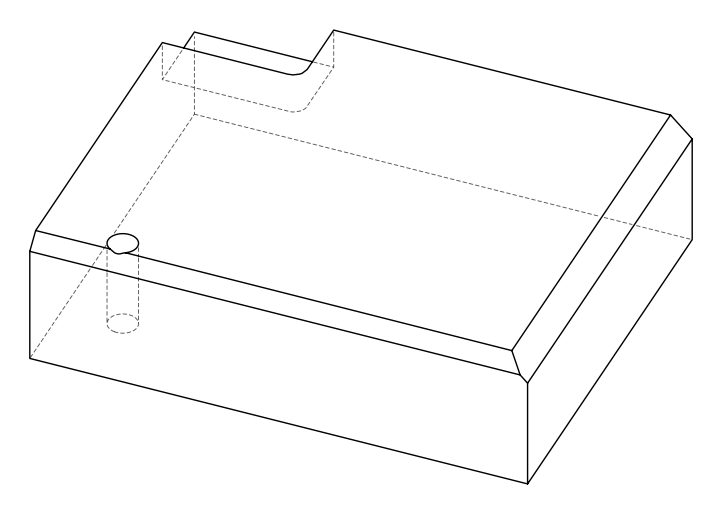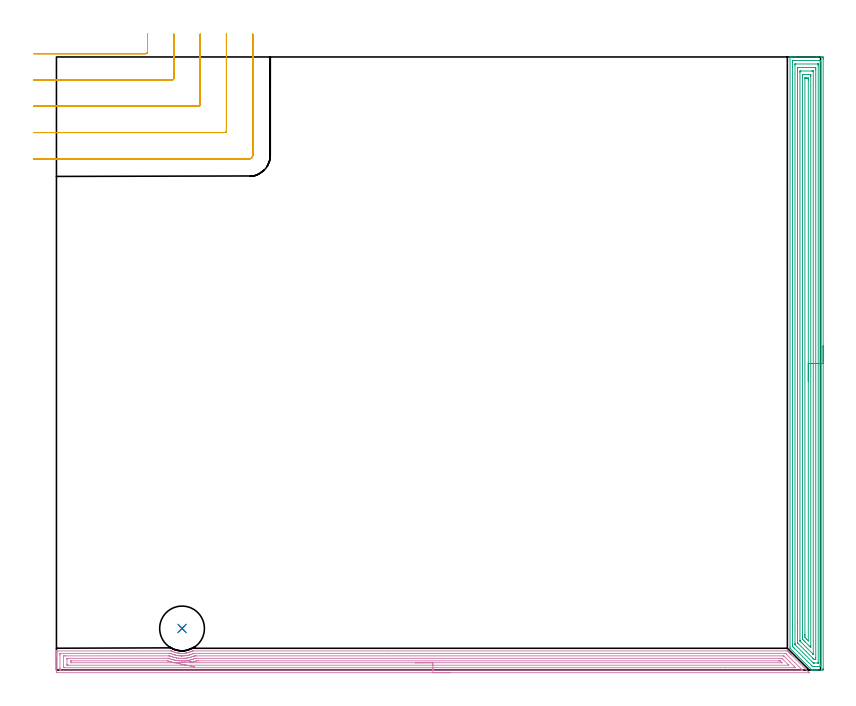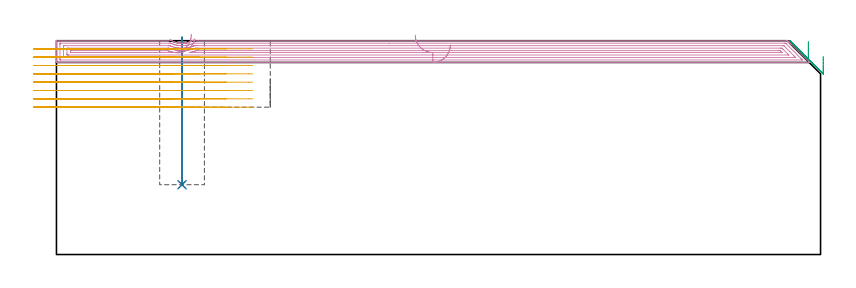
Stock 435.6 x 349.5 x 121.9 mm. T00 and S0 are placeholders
(PLAN: 5 operations, 3 tool changes, 49.6 min)
(1 INDEXABLE_INSERT_DRILL_BLIND_HOLE_FROM_SOLID | STEP1POCKET | NXT0302_004 | 0.34 min | 17476 mm3)
(2 DRILL_TO_ENLARGE_BLIND_HOLE | STEP1POCKET | UGT0301_379 | 0.34 min | 24407 mm3)
(3 AREA_MILL | FG_CHAMFER_SURFACE | UGT0205_001 | 19.67 min | 62416 mm3)
(4 AREA_MILL_1 | FG_CHAMFER_SURFACE_1 | UGT0205_001 | 17.23 min | 32351 mm3)
(5 MILL_CORNER_NOTCH_RECTANGULAR | CORNER_NOTCH_RECTANGULAR | UGT0201_094 | Follow Part, ap 5, ae 75% | 11.97 min | 313471 mm3)
(TOOL NXT0302_004 | Index. Insert Drill 16.5mm [880-D1650L20-05] | D16.5 PA176 FL83 Z2)
(TOOL UGT0301_379 | Twist Drill Flat Bottom 25.5 mm | D25.5 PA180 FL165 Z2)
(TOOL UGT0205_001 | Chamfer Mill 20 x 3 x 45 deg. | D20 FL50 Z2)
(TOOL UGT0201_094 | End mill 20 mm | D20 FL38 Z4)
(OP 1 INDEXABLE_INSERT_DRILL_BLIND_HOLE_FROM_SOLID)
G17 G21 G94 G90
T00 M6
G54
G17 G0 G90 X71.6 Y23.7 S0 M3
G43 Z131.9 H1
G94 G81 G98 Z39.8 F250. R123.9
G80
M5
M2
(OP 2 DRILL_TO_ENLARGE_BLIND_HOLE)
G17 G21 G94 G90
T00 M6
G54
G17 G0 G90 X71.6 Y23.7 S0 M3
G43 Z131.9 H0
G94 G73 G98 Z39.8 F250. Q20.525 R123.9
G80
M5
M2
(OP 3 AREA_MILL)
G17 G21 G94 G90
T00 M6
G54
G17 G0 G90 X437.1 Y184.75 S1061 M3
G43 Z131.9 H0
Z113.
G94 G1 Y184.712 Z112.128 F250.
Y184.598 Z111.264
Y184.409 Z110.412
Y184.147 Z109.58
Y183.813 Z108.774
Y183.41 Z108.
Y182.942 Z107.264
Y182.41 Z106.572
Y181.821 Z105.929
Y181.178 Z105.34
Y180.486 Z104.809
Y179.75 Z104.34
Y178.976 Z103.937
Y178.17 Z103.603
Y177.338 Z103.341
Y176.486 Z103.152
Y175.622 Z103.038
Y174.75 Z103.
Y0.945
X437.099 Y0.613 Z103.001
X437.094 Y0.058 Z103.003
X437.091 Y0.008 Z103.005
X436.541 Y0. Z103.555
X433.874 Z106.221
X433.317 Z106.78
X432.985 Z107.112
X432.428 Z107.669
X432.096 Z108.
X431.431 Z108.668
X431.094 Z109.005
X430.623 Z109.467
X430.598 Y0.01 Z109.493
X430.571 Y0.025 Z109.52
X430.432 Y0.167 Z109.665
X418.377 Y12.222 Z121.722
X418.305 Y12.298 Z121.794
X418.203 Y12.405 Z121.889
X418.2 Y13.115 Z121.9
Y349.333
X418.203 Y349.491 Z121.888
X418.243 Y349.5 Z121.848
X418.617 Z121.482
X418.984 Z121.116
X419.648 Z120.447
X420.869 Z119.228
X421.426 Z118.668
X433.429 Z106.668
X435.652 Z104.445
X435.931 Z104.166
X436.541 Y349.496 Z103.556
X437.092 Y349.492 Z103.006
X437.094 Y349.442 Z103.004
X437.099 Y348.887 Z103.001
X437.1 Y348.326 Z103.
Y174.75
X435.686 Z104.414
Y3.292
X435.684 Y2.399 Z104.416
X435.683 Y2.368 Z104.417
X435.652 Y2.01 Z104.448
X435.158 Y2.002 Z104.942
X434.763 Y2.001 Z105.337
X434.271 Y2. Z105.829
X432.096 Z108.004
X431.603 Y2.001 Z108.497
X431.206 Y2.006 Z108.894
X431.075 Y2.01 Z109.025
X431.036 Y2.026 Z109.064
X431. Y2.056 Z109.1
X430.93 Y2.122 Z109.17
X430.65 Y2.399 Z109.45
X420.537 Y12.513 Z119.563
X419.938 Y13.115 Z120.162
X419.648 Y13.414 Z120.452
X419.616 Y14.008 Z120.484
X419.615 Y14.041 Z120.485
X419.614 Y25.255 Z120.486
Y346.208
X419.616 Y347.101 Z120.484
X419.617 Y347.132 Z120.483
X419.648 Y347.49 Z120.452
X420.142 Y347.498 Z119.958
X420.537 Y347.499 Z119.563
X421.029 Y347.5 Z119.071
X434.763 Y347.499 Z105.337
X435.257 Y347.498 Z104.843
X435.652 Y347.49 Z104.448
X435.683 Y347.101 Z104.417
X435.684 Y347.068 Z104.416
X435.686 Y346.208 Z104.414
Y174.75
X434.272 Z105.828
X434.271 Y4.185 Z105.829
Y4.085
X434.268 Y4.036 Z105.832
X434.265 Y4.019 Z105.835
X434.242 Y4.01 Z105.858
X434.057 Y4.001 Z106.043
X432.096 Y4. Z108.004
X431.911 Y4.002 Z108.189
X431.543 Y4.01 Z108.557
X431.488 Y4.023 Z108.612
X431.462 Y4.042 Z108.638
X431.412 Y4.088 Z108.688
X421.117 Y14.384 Z118.983
X421.067 Y14.438 Z119.033
X421.045 Y14.466 Z119.055
X421.035 Y14.504 Z119.065
X421.031 Y14.901 Z119.069
X421.029 Y15.301 Z119.071
Y345.315
Y345.415
X421.032 Y345.464 Z119.068
X421.035 Y345.481 Z119.065
X421.058 Y345.49 Z119.042
X421.243 Y345.499 Z118.857
X433.874 Y345.5 Z106.226
X434.058 Y345.498 Z106.042
X434.181 Y345.493 Z105.919
X434.265 Y345.487 Z105.835
X434.268 Y345.447 Z105.832
X434.27 Y345.315 Z105.83
X434.271 Y344.915 Z105.829
X434.272 Y344.422 Z105.828
Y174.75
X432.857 Z107.243
Y6.864
X432.851 Y6.106 Z107.249
X432.842 Y6.01 Z107.258
X432.741 Y6.006 Z107.359
X432.526 Y6.002 Z107.574
X432.096 Y6. Z108.004
X432.066 Y6.001 Z108.034
X431.962 Y6.01 Z108.138
X431.57 Y6.387 Z108.53
X431.328 Y6.622 Z108.772
X431.206 Y6.742 Z108.894
X422.889 Y15.061 Z117.211
X422.569 Y15.387 Z117.531
X422.478 Y15.482 Z117.622
X422.449 Y15.527 Z117.651
X422.447 Y15.571 Z117.653
X422.444 Y15.666 Z117.656
X422.443 Y26.717 Z117.657
Y342.636
X422.449 Y343.394 Z117.651
X422.458 Y343.49 Z117.642
X422.559 Y343.494 Z117.541
X422.774 Y343.498 Z117.326
X423.204 Y343.5 Z116.896
X432.124 Z107.976
X432.537 Y343.498 Z107.563
X432.743 Y343.494 Z107.357
X432.84 Y343.49 Z107.26
X432.85 Y343.425 Z107.25
X432.857 Y342.764 Z107.243
Y342.636
Y174.75
X431.443 Z108.657
Y9.306
X431.441 Y9.068 Z108.659
X431.439 Y9.001 Z108.661
X431.437 Y8.976 Z108.663
X431.419 Y8.99 Z108.681
X431.325 Y9.078 Z108.775
X431.206 Y9.193 Z108.894
X424.604 Y15.794 Z115.496
X424.094 Y16.31 Z116.006
X423.907 Y16.503 Z116.193
X423.864 Y16.55 Z116.236
X423.861 Y16.609 Z116.239
X423.859 Y16.687 Z116.241
X423.857 Y16.925 Z116.243
Y340.85
X423.858 Y341.086 Z116.242
X423.861 Y341.325 Z116.239
X423.864 Y341.475 Z116.236
X423.932 Y341.49 Z116.168
X424.094 Y341.494 Z116.006
X424.336 Y341.499 Z115.764
X430.559 Y341.5 Z109.541
X431.206 Y341.496 Z108.894
X431.421 Y341.492 Z108.679
X431.434 Y341.491 Z108.666
X431.437 Y341.456 Z108.663
X431.44 Y341.373 Z108.66
X431.442 Y341.246 Z108.658
X431.443 Y341.087 Z108.657
Y174.75
X430.029 Z110.071
X430.028 Y14.008 Z110.072
X430.026 Y13.408 Z110.074
X430.022 Y13.115 Z110.078
X430.016 Y12.843 Z110.084
X429.735 Y13.115 Z110.365
X429.428 Y13.42 Z110.672
X428.839 Y14.008 Z111.261
X426.761 Y16.087 Z113.339
X426.161 Y16.687 Z113.939
X425.872 Y16.979 Z114.228
X425.278 Y17.58 Z114.822
X425.273 Y18.182 Z114.827
X425.271 Y19.366 Z114.829
X425.272 Y339.365 Z114.828
X425.273 Y339.441 Z114.827
X425.275 Y339.477 Z114.825
X425.277 Y339.488 Z114.823
X425.293 Y339.49 Z114.807
X425.44 Y339.498 Z114.66
X425.872 Y339.5 Z114.228
X426.327 Z113.773
X428.994 Z111.106
X429.428 Y339.499 Z110.672
X429.886 Y339.497 Z110.214
X430.004 Y339.49 Z110.096
X430.022 Y339.481 Z110.078
X430.024 Y339.443 Z110.076
X430.027 Y339.355 Z110.073
X430.028 Y339.064 Z110.072
X430.029 Y338.46 Z110.071
Y174.75
X428.615 Z111.485
X428.614 Y16.687 Z111.486
X428.611 Z111.489
X427.65 Y17.647 Z112.45
X426.829 Y18.473 Z113.271
X426.761 Y18.548 Z113.339
X426.692 Y19.366 Z113.408
X426.689 Y19.438 Z113.411
X426.685 Y20.259 Z113.415
Y20.335
X426.686 Y337.353 Z113.414
X426.689 Y337.429 Z113.411
X426.692 Y337.477 Z113.408
X426.697 Y337.491 Z113.403
X426.706 Y337.493 Z113.394
X426.761 Y337.496 Z113.339
X427.429 Y337.5 Z112.671
X427.65 Z112.45
X428.32 Y337.498 Z111.78
X428.539 Y337.493 Z111.561
X428.606 Y337.49 Z111.494
X428.611 Y337.353 Z111.489
X428.614 Y337.278 Z111.486
Y337.202
X428.615 Y336.385 Z111.485
Y174.75
Y173.878 Z111.523
Y173.014 Z111.637
Y172.162 Z111.826
Y171.33 Z112.088
Y170.524 Z112.422
Y169.75 Z112.825
Y169.014 Z113.294
Y168.322 Z113.825
Y167.679 Z114.414
Y167.09 Z115.057
Y166.558 Z115.75
Y166.09 Z116.485
Y165.687 Z117.259
Y165.353 Z118.065
Y165.091 Z118.897
Y164.902 Z119.749
Y164.788 Z120.614
Y164.75 Z121.485
G0 Z131.9
M5
M2
(OP 4 AREA_MILL_1)
G17 G21 G94 G90
T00 M6
G54
G17 G0 G90 X224.55 Y-1.5 S1061 M3
G43 Z131.9 H0
Z119.5
G94 G1 X224.512 Z118.628 F250.
X224.398 Z117.764
X224.209 Z116.912
X223.947 Z116.08
X223.613 Z115.274
X223.21 Z114.5
X222.742 Z113.764
X222.21 Z113.072
X221.621 Z112.429
X220.978 Z111.84
X220.286 Z111.308
X219.55 Z110.84
X218.776 Z110.437
X217.97 Z110.103
X217.138 Z109.841
X216.286 Z109.652
X215.422 Z109.538
X214.55 Z109.5
X0.617 Y-1.499 Z109.501
X0.152 Y-1.495 Z109.503
X0.009 Y-1.492 Z109.506
X0.005 Y-1.036 Z109.962
X0. Y-0.426 Z110.571
Y7.788 Z118.783
Y8.335 Z119.332
Y8.671 Z119.667
Y9.217 Z120.213
Y9.553 Z120.548
Y10.547 Z121.546
X0.007 Y10.891 Z121.882
X0.009 Y10.897 Z121.888
X0.17 Y10.9 Z121.9
X64.931
X65.699 Y10.895 Z121.891
X65.824 Y10.837 Z121.833
X65.89 Y10.805 Z121.803
X66.782 Y10.406 Z121.405
X67.446 Y10.15 Z121.148
X67.675 Y10.074 Z121.07
X68.057 Y9.959 Z120.956
X68.121 Y9.94 Z120.937
X68.468 Y9.847 Z120.846
X68.568 Y9.821 Z120.82
X69.014 Y9.721 Z120.72
X69.461 Y9.639 Z120.634
X69.687 Y9.605 Z120.599
X69.844 Y9.582 Z120.574
X69.907 Y9.571 Z120.566
X70.047 Y9.553 Z120.552
X70.084 Y9.549 Z120.548
X70.215 Y9.535 Z120.531
X70.29 Y9.527 Z120.52
X70.354 Y9.52 Z120.514
X70.8 Y9.482 Z120.479
X70.899 Y9.478 Z120.474
X71.183 Y9.467 Z120.455
X71.247 Y9.464 Z120.453
X71.693 Y9.457 Z120.45
X72.077 Y9.468 Z120.457
X72.14 Y9.469 Z120.46
X72.398 Y9.482 Z120.479
X72.586 Y9.494 Z120.49
X72.97 Y9.532 Z120.526
X73.032 Y9.537 Z120.534
X73.054 Y9.539 Z120.537
X73.479 Y9.596 Z120.594
X73.863 Y9.662 Z120.656
X73.925 Y9.672 Z120.667
X74.267 Y9.741 Z120.739
X74.372 Y9.762 Z120.761
X74.818 Y9.869 Z120.869
X74.854 Y9.879 Z120.879
X75.266 Y9.996 Z120.994
X75.65 Y10.116 Z121.114
X75.711 Y10.135 Z121.133
X75.755 Y10.15 Z121.148
X76.18 Y10.316 Z121.316
X76.482 Y10.435 Z121.433
X76.543 Y10.46 Z121.456
X76.604 Y10.483 Z121.481
X77.052 Y10.681 Z121.681
X77.316 Y10.809 Z121.808
X77.436 Y10.864 Z121.863
X77.503 Y10.894 Z121.892
X78.329 Y10.9 Z121.9
X415.978
X416.692 Y10.902 Z121.895
X416.702 Y10.897 Z121.891
X416.725 Y10.877 Z121.872
X416.871 Y10.73 Z121.728
X417.017 Y10.584 Z121.582
X417.167 Y10.435 Z121.431
X417.318 Y10.283 Z121.281
X417.453 Y10.148 Z121.146
X417.608 Y9.994 Z120.989
X418.094 Y9.506 Z120.506
X418.36 Y9.241 Z120.239
X418.49 Y9.112 Z120.108
X418.855 Y8.745 Z119.745
X428.637 Y-1.036 Z109.961
X429.077 Y-1.477 Z109.523
X429.083 Y-1.483 Z109.517
X429.094 Y-1.498 Z109.501
X429.083 Y-1.5 Z109.5
X429.079
X214.55
Y-0.086 Z110.914
X2.403 Y-0.085 Z110.915
X2.334
X2.027 Y-0.079 Z110.921
X2.01 Y0.021 Z111.021
X2.003 Y0.242 Z111.242
X2.001 Y0.729 Z111.729
X2. Y1.127 Z112.127
Y8.671 Z119.671
X2.002 Y9.067 Z120.067
X2.01 Y9.466 Z120.466
X2.013 Y9.48 Z120.48
X2.018 Y9.482 Z120.482
X2.042 Y9.484 Z120.484
X2.094 Y9.485 Z120.485
X2.197 Y9.486 Z120.486
X64.106
X64.931 Y9.483 Z120.483
X65.033 Y9.481 Z120.481
X65.083 Y9.479 Z120.479
X65.128 Y9.463 Z120.463
X65.296 Y9.394 Z120.394
X65.824 Y9.172 Z120.172
X66.464 Y8.921 Z119.921
X66.717 Y8.836 Z119.836
X67.236 Y8.671 Z119.671
X67.61 Y8.567 Z119.567
X67.753 Y8.53 Z119.53
X68.504 Y8.36 Z119.36
X68.892 Y8.287 Z119.287
X69.397 Y8.205 Z119.205
X69.594 Y8.177 Z119.177
X69.77 Y8.157 Z119.157
X70.29 Y8.105 Z119.105
X70.905 Y8.063 Z119.063
X71.183 Y8.048 Z119.048
X71.26 Y8.045 Z119.045
X71.296
X71.926 Y8.05 Z119.05
X72.077 Y8.055 Z119.055
X72.67 Y8.085 Z119.085
X72.97 Y8.109 Z119.109
X73.483 Y8.164 Z119.164
X73.863 Y8.214 Z119.214
X74.259 Y8.279 Z119.279
X74.756 Y8.375 Z119.375
X75.003 Y8.427 Z119.427
X75.65 Y8.584 Z119.584
X75.719 Y8.602 Z119.602
X75.961 Y8.671 Z119.671
X76.543 Y8.855 Z119.855
X76.834 Y8.959 Z119.959
X77.436 Y9.196 Z120.196
X77.692 Y9.3 Z120.3
X78.126 Y9.479 Z120.479
X78.329 Y9.484 Z120.484
X78.398 Y9.485 Z120.485
X189.689 Y9.486 Z120.486
X415.154 Y9.485 Z120.485
X415.565 Y9.479 Z120.479
X415.665 Y9.473 Z120.473
X415.803 Y9.34 Z120.34
X415.978 Y9.171 Z120.171
X424.421 Y0.729 Z111.729
X424.91 Y0.237 Z111.237
X425.121 Y0.017 Z111.017
X425.208 Y-0.079 Z110.921
X424.91 Y-0.084 Z110.916
X424.842 Y-0.085 Z110.915
X214.55 Y-0.086 Z110.914
Y1.328 Z112.328
X4.476 Y1.329 Z112.329
X4.19 Y1.331 Z112.331
X4.094 Y1.332 Z112.332
X4.027 Y1.335 Z112.335
X4.01 Y1.425 Z112.425
X4.005 Y1.612 Z112.612
X4.001 Y1.798 Z112.798
Y7.788 Z118.788
X4.003 Y7.972 Z118.972
X4.01 Y8.037 Z119.037
X4.019 Y8.065 Z119.065
X4.047 Y8.066 Z119.066
X4.19 Y8.069 Z119.069
X4.797 Y8.071 Z119.071
X5.083
X63.751
X64.037 Y8.07 Z119.07
X64.34 Y8.067 Z119.067
X64.49 Y8.064 Z119.064
X64.745 Y7.972 Z118.972
X64.931 Y7.9 Z118.9
X65.22 Y7.788 Z118.788
X65.824 Y7.57 Z118.57
X66.152 Y7.464 Z118.464
X66.717 Y7.3 Z118.3
X67.386 Y7.128 Z118.128
X67.61 Y7.078 Z118.078
X68.42 Y6.906 Z117.906
X68.504 Y6.892 Z117.892
X68.52 Y6.889 Z117.889
X69.397 Y6.769 Z117.769
X69.555 Y6.75 Z117.75
X70.29 Y6.685 Z117.685
X70.53 Y6.669 Z117.669
X71.183 Y6.638 Z117.638
X71.457 Y6.636 Z117.636
X72.077 Y6.64 Z117.64
X72.336 Y6.65 Z117.65
X72.97 Y6.686 Z117.686
X73.176 Y6.702 Z117.702
X73.863 Y6.773 Z117.773
X73.982 Y6.788 Z117.788
X74.756 Y6.902 Z117.902
X74.777 Y6.906 Z117.906
X75.499 Y7.054 Z118.054
X75.65 Y7.088 Z118.088
X76.215 Y7.23 Z118.23
X76.543 Y7.318 Z118.318
X76.91 Y7.426 Z118.426
X77.436 Y7.59 Z118.59
X77.584 Y7.642 Z118.642
X77.98 Y7.788 Z118.788
X78.231 Y7.886 Z118.886
X78.329 Y7.924 Z118.924
X78.647 Y8.044 Z119.044
X78.711 Y8.065 Z119.065
X78.785 Y8.067 Z119.067
X78.937 Y8.07 Z119.07
X79.223 Y8.071 Z119.071
X79.829
X414.191
X414.478 Y8.07 Z119.07
X414.559 Y8.067 Z119.067
X414.607 Y8.065 Z119.065
X414.637 Y8.051 Z119.051
X414.729 Y7.964 Z118.964
X414.911 Y7.788 Z118.788
X418.12 Y4.581 Z115.581
X420.444 Y2.257 Z113.257
X421.087 Y1.612 Z112.612
X421.337 Y1.356 Z112.356
X421.347 Y1.335 Z112.335
X421.337 Y1.334 Z112.334
X420.73 Y1.329 Z112.329
X381.346 Y1.328 Z112.328
X214.55
Y2.743 Z113.743
X6.869
X6.617 Y2.744 Z113.744
X6.126 Y2.748 Z113.748
X6.014 Y2.75 Z113.75
X6.009 Y2.943 Z113.943
X6. Y3.353 Z114.353
X6.001 Y6.024 Z117.024
X6.01 Y6.453 Z117.453
X6.024 Y6.65 Z117.65
X6.232 Y6.653 Z117.653
X6.869 Y6.657 Z117.657
X7.121
X63.396
X63.717 Y6.655 Z117.655
X63.877 Y6.653 Z117.653
X63.955 Y6.65 Z117.65
X64.037 Y6.624 Z117.624
X64.486 Y6.463 Z117.463
X64.931 Y6.305 Z117.305
X65.824 Y6.024 Z117.024
X66.717 Y5.798 Z116.798
X67.017 Y5.727 Z116.727
X67.61 Y5.606 Z116.606
X68.131 Y5.509 Z116.509
X68.504 Y5.454 Z116.454
X69.173 Y5.362 Z116.362
X69.397 Y5.339 Z116.339
X70.16 Y5.27 Z116.27
X70.29 Y5.261 Z116.261
X71.103 Y5.221 Z116.221
X71.183 Y5.22 Z116.22
X71.996
X72.077 Y5.222 Z116.222
X72.853 Y5.257 Z116.257
X72.97 Y5.264 Z116.264
X73.678 Y5.324 Z116.324
X73.863 Y5.344 Z116.344
X74.475 Y5.419 Z116.419
X74.756 Y5.461 Z116.461
X75.247 Y5.538 Z116.538
X75.65 Y5.616 Z116.616
X75.992 Y5.685 Z116.685
X76.543 Y5.81 Z116.81
X76.716 Y5.853 Z116.853
X77.374 Y6.024 Z117.024
X77.422 Y6.037 Z117.037
X77.436 Y6.042 Z117.042
X78.099 Y6.251 Z117.251
X78.329 Y6.325 Z117.325
X78.76 Y6.481 Z117.481
X79.223 Y6.65 Z117.65
X79.478 Y6.653 Z117.653
X80.116 Y6.657 Z117.657
X80.368
X412.657
X413.298 Y6.653 Z117.653
X413.557 Y6.65 Z117.65
X414.191 Y6.058 Z117.058
X417.195 Y3.056 Z114.056
X417.477 Y2.747 Z113.747
X417.471 Y2.746 Z113.746
X417.432 Y2.744 Z113.744
X417.352 Y2.743 Z113.743
X417.192
X214.55
Y4.157 Z115.157
X75.752
X76.543 Y4.32 Z115.32
X77.214 Y4.478 Z115.478
X77.436 Y4.534 Z115.534
X77.919 Y4.664 Z115.664
X78.329 Y4.78 Z115.78
X78.61 Y4.864 Z115.864
X79.223 Y5.056 Z116.056
X79.725 Y5.231 Z116.231
X79.91 Y5.239 Z116.239
X80.014 Y5.242 Z116.242
X80.116 Y5.243 Z116.243
X80.906
X411.512
X412.303 Y5.242 Z116.242
X412.405 Y5.24 Z116.24
X412.507 Y5.236 Z116.236
X412.56 Y5.23 Z116.23
X412.592 Y5.201 Z116.201
X412.657 Y5.141 Z116.141
X413.298 Y4.504 Z115.504
X413.543 Y4.259 Z115.259
X413.622 Y4.178 Z115.178
X413.634 Y4.164 Z115.164
X413.633 Y4.162 Z115.162
X413.628 Y4.16 Z115.16
X413.573 Y4.158 Z115.158
X413.505 Y4.157 Z115.157
X413.401
X214.55
X213.678 Z115.195
X212.814 Z115.309
X211.962 Z115.498
X211.13 Z115.76
X210.324 Z116.094
X209.55 Z116.497
X208.814 Z116.965
X208.122 Z117.496
X207.479 Z118.086
X206.89 Z118.729
X206.358 Z119.421
X205.89 Z120.157
X205.487 Z120.931
X205.153 Z121.737
X204.891 Z122.569
X204.702 Z123.42
X204.588 Z124.285
X204.55 Z125.157
G0 Z131.9
X76.83 Y4.66
Z125.673
G1 X76.836 Y4.661 Z124.801
X76.767 Y4.657 Z123.931
X76.622 Y4.65 Z123.071
X76.402 Y4.638 Z122.227
X76.111 Y4.623 Z121.405
X75.748 Y4.605 Z120.611
X75.318 Y4.583 Z119.853
X74.824 Y4.558 Z119.134
X74.269 Y4.529 Z118.462
X73.657 Y4.498 Z117.841
X72.994 Y4.464 Z117.275
X72.284 Y4.428 Z116.769
X71.533 Y4.389 Z116.327
X70.746 Y4.349 Z115.953
X69.929 Y4.307 Z115.648
X69.09 Y4.264 Z115.416
X68.233 Y4.22 Z115.259
X67.365 Y4.176 Z115.176
X67.129 Y4.164 Z115.164
X66.923 Y4.159 Z115.159
X66.82 Y4.157 Z115.157
X8.656
X8.553 Y4.159 Z115.159
X8.347 Y4.163 Z115.163
X8.01 Y4.173 Z115.173
X8.008 Y4.259 Z115.259
X8.001 Y4.905 Z115.905
X8.004 Y5.141 Z116.141
X8.007 Y5.221 Z116.221
X8.009 Y5.235 Z116.235
X8.106 Y5.239 Z116.239
X8.243 Y5.241 Z116.241
X8.45 Y5.243 Z116.243
X8.553
X63.144 Y5.242 Z116.242
X63.247 Y5.241 Z116.241
X63.451 Y5.236 Z116.236
X63.737 Y5.141 Z116.141
X64.037 Y5.037 Z116.037
X64.197 Y4.983 Z115.983
X64.931 Y4.764 Z115.764
X65.464 Y4.615 Z115.615
X65.824 Y4.524 Z115.524
X66.65 Y4.325 Z115.325
X67.365 Y4.176 Z115.176
X68.209 Y4.002 Z115.04
X69.062 Y3.825 Z114.98
X69.916 Y3.649 Z114.996
X70.765 Y3.473 Z115.088
X71.604 Y3.3 Z115.256
X72.425 Y3.13 Z115.497
X73.222 Y2.965 Z115.81
X73.99 Y2.806 Z116.193
X74.721 Y2.655 Z116.643
X75.412 Y2.512 Z117.157
X76.056 Y2.379 Z117.73
X76.649 Y2.256 Z118.358
X77.186 Y2.145 Z119.036
X77.663 Y2.047 Z119.76
X78.077 Y1.961 Z120.523
X78.424 Y1.889 Z121.321
X78.701 Y1.832 Z122.146
X78.907 Y1.789 Z122.992
G0 Z131.9
M5
M2
(OP 5 MILL_CORNER_NOTCH_RECTANGULAR)
G17 G21 G94 G90
T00 M6
G54
G17 G0 G90 X-12.818 Y351.4 S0 M3
G43 Z132.025 H0
Z117.272
G94 G1 X-9.818 F250.
X50.906 F500.
G3 X51.9 Y352.394 R1.
G1 Y359.5
Y362.5 F250.
G0 Z132.025
X-13. Y336.4
Z117.272
G1 X-10.
X65.906 F500.
G3 X66.9 Y337.394 R1.
G1 Y359.5
Y362.5 F250.
G0 Z132.025
X-13. Y321.4
Z117.272
G1 X-10.
X80.905 F500.
G3 X81.9 Y322.395 R1.
G1 Y359.5
Y362.5 F250.
G0 Z132.025
X-13. Y306.4
Z117.272
G1 X-10.
X95.905 F500.
G3 X96.9 Y307.395 R1.
G1 Y359.5
Y362.5 F250.
G0 Z132.025
X-13. Y291.4
Z117.272
G1 X-10.
X109.8 F500.
G3 X111.9 Y293.5 R2.1
G1 Y359.5
Y362.5 F250.
G0 Z132.025
X-12.818 Y351.4
Z112.519
G1 X-9.818
X50.906 F500.
G3 X51.9 Y352.394 R1.
G1 Y359.5
Y362.5 F250.
G0 Z132.025
X-13. Y336.4
Z112.519
G1 X-10.
X65.906 F500.
G3 X66.9 Y337.394 R1.
G1 Y359.5
Y362.5 F250.
G0 Z132.025
X-13. Y321.4
Z112.519
G1 X-10.
X80.905 F500.
G3 X81.9 Y322.395 R1.
G1 Y359.5
Y362.5 F250.
G0 Z132.025
X-13. Y306.4
Z112.519
G1 X-10.
X95.905 F500.
G3 X96.9 Y307.395 R1.
G1 Y359.5
Y362.5 F250.
G0 Z132.025
X-13. Y291.4
Z112.519
G1 X-10.
X109.8 F500.
G3 X111.9 Y293.5 R2.1
G1 Y359.5
Y362.5 F250.
G0 Z132.025
X-12.818 Y351.4
Z107.766
G1 X-9.818
X50.906 F500.
G3 X51.9 Y352.394 R1.
G1 Y359.5
Y362.5 F250.
G0 Z132.025
X-13. Y336.4
Z107.766
G1 X-10.
X65.906 F500.
G3 X66.9 Y337.394 R1.
G1 Y359.5
Y362.5 F250.
G0 Z132.025
X-13. Y321.4
Z107.766
G1 X-10.
X80.905 F500.
G3 X81.9 Y322.395 R1.
G1 Y359.5
Y362.5 F250.
G0 Z132.025
X-13. Y306.4
Z107.766
G1 X-10.
X95.905 F500.
G3 X96.9 Y307.395 R1.
G1 Y359.5
Y362.5 F250.
G0 Z132.025
X-13. Y291.4
Z107.766
G1 X-10.
X109.8 F500.
G3 X111.9 Y293.5 R2.1
G1 Y359.5
Y362.5 F250.
G0 Z132.025
X-12.818 Y351.4
Z103.012
G1 X-9.818
X50.906 F500.
G3 X51.9 Y352.394 R1.
G1 Y359.5
Y362.5 F250.
G0 Z132.025
X-13. Y336.4
Z103.012
G1 X-10.
X65.906 F500.
G3 X66.9 Y337.394 R1.
G1 Y359.5
Y362.5 F250.
G0 Z132.025
X-13. Y321.4
Z103.012
G1 X-10.
X80.905 F500.
G3 X81.9 Y322.395 R1.
G1 Y359.5
Y362.5 F250.
G0 Z132.025
X-13. Y306.4
Z103.012
G1 X-10.
X95.905 F500.
G3 X96.9 Y307.395 R1.
G1 Y359.5
Y362.5 F250.
G0 Z132.025
X-13. Y291.4
Z103.012
G1 X-10.
X109.8 F500.
G3 X111.9 Y293.5 R2.1
G1 Y359.5
Y362.5 F250.
G0 Z132.025
X-12.818 Y351.4
Z98.259
G1 X-9.818
X50.906 F500.
G3 X51.9 Y352.394 R1.
G1 Y359.5
Y362.5 F250.
G0 Z132.025
X-13. Y336.4
Z98.259
G1 X-10.
X65.906 F500.
G3 X66.9 Y337.394 R1.
G1 Y359.5
Y362.5 F250.
G0 Z132.025
X-13. Y321.4
Z98.259
G1 X-10.
X80.905 F500.
G3 X81.9 Y322.395 R1.
G1 Y359.5
Y362.5 F250.
G0 Z132.025
X-13. Y306.4
Z98.259
G1 X-10.
X95.905 F500.
G3 X96.9 Y307.395 R1.
G1 Y359.5
Y362.5 F250.
G0 Z132.025
X-13. Y291.4
Z98.259
G1 X-10.
X109.8 F500.
G3 X111.9 Y293.5 R2.1
G1 Y359.5
Y362.5 F250.
G0 Z132.025
X-12.818 Y351.4
Z93.506
G1 X-9.818
X50.906 F500.
G3 X51.9 Y352.394 R1.
G1 Y359.5
Y362.5 F250.
G0 Z132.025
X-13. Y336.4
Z93.506
G1 X-10.
X65.906 F500.
G3 X66.9 Y337.394 R1.
G1 Y359.5
Y362.5 F250.
G0 Z132.025
X-13. Y321.4
Z93.506
G1 X-10.
X80.905 F500.
G3 X81.9 Y322.395 R1.
G1 Y359.5
Y362.5 F250.
G0 Z132.025
X-13. Y306.4
Z93.506
G1 X-10.
X95.905 F500.
G3 X96.9 Y307.395 R1.
G1 Y359.5
Y362.5 F250.
G0 Z132.025
X-13. Y291.4
Z93.506
G1 X-10.
X109.8 F500.
G3 X111.9 Y293.5 R2.1
G1 Y359.5
Y362.5 F250.
G0 Z132.025
X-12.818 Y351.4
Z88.753
G1 X-9.818
X50.906 F500.
G3 X51.9 Y352.394 R1.
G1 Y359.5
Y362.5 F250.
G0 Z132.025
X-13. Y336.4
Z88.753
G1 X-10.
X65.906 F500.
G3 X66.9 Y337.394 R1.
G1 Y359.5
Y362.5 F250.
G0 Z132.025
X-13. Y321.4
Z88.753
G1 X-10.
X80.905 F500.
G3 X81.9 Y322.395 R1.
G1 Y359.5
Y362.5 F250.
G0 Z132.025
X-13. Y306.4
Z88.753
G1 X-10.
X95.905 F500.
G3 X96.9 Y307.395 R1.
G1 Y359.5
Y362.5 F250.
G0 Z132.025
X-13. Y291.4
Z88.753
G1 X-10.
X109.8 F500.
G3 X111.9 Y293.5 R2.1
G1 Y359.5
Y362.5 F250.
G0 Z132.025
X-12.818 Y351.4
Z84.
G1 X-9.818
X50.906 F500.
G3 X51.9 Y352.394 R1.
G1 Y359.5
Y362.5 F250.
G0 Z132.025
X-13. Y336.4
Z84.
G1 X-10.
X65.906 F500.
G3 X66.9 Y337.394 R1.
G1 Y359.5
Y362.5 F250.
G0 Z132.025
X-13. Y321.4
Z84.
G1 X-10.
X80.905 F500.
G3 X81.9 Y322.395 R1.
G1 Y359.5
Y362.5 F250.
G0 Z132.025
X-13. Y306.4
Z84.
G1 X-10.
X95.905 F500.
G3 X96.9 Y307.395 R1.
G1 Y359.5
Y362.5 F250.
G0 Z132.025
X-13. Y291.4
Z84.
G1 X-10.
X109.8 F500.
G3 X111.9 Y293.5 R2.1
G1 Y359.5
Y362.5 F250.
G0 Z132.025
M5
M2
